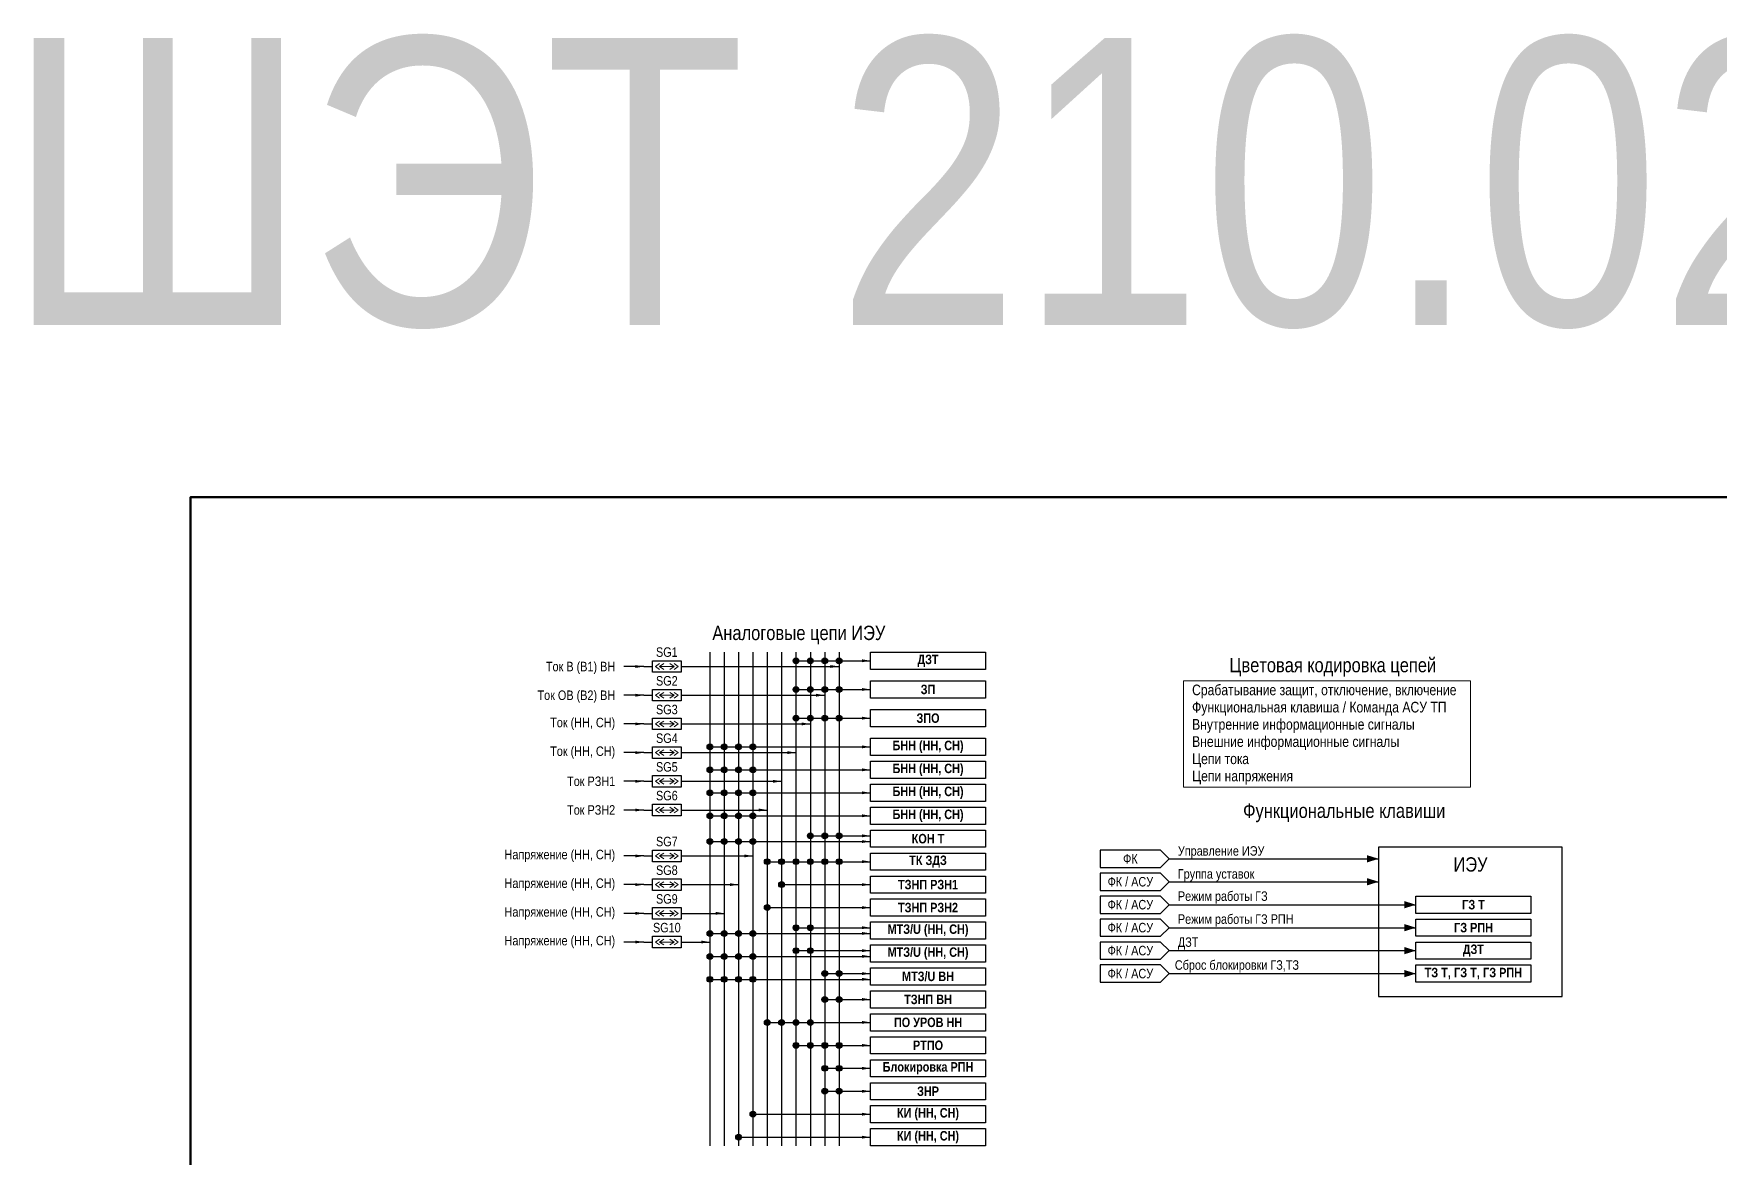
# Model space of a CAD drawing. Header units: millimetres. Extents: x 25558 to 49929, y 1902 to 19390.
# Drawn here: x 28137 to 28725, y 17755 to 18146 of the extents above; entities that cross this region are included whole.
import ezdxf
from ezdxf.enums import TextEntityAlignment as Align

# ---------------------------------------------------------------- set-up
doc = ezdxf.new("R2010")
doc.units = ezdxf.units.MM
for name, color, linetype, lineweight in [('Основная', 7, 'Continuous', 30), ('Отключение_включение', 1, 'Continuous', 30), ('Тонкая', 7, 'Continuous', 5), ('Цепи внешние', 84, 'Continuous', 30), ('Цепи внутренние', 5, 'Continuous', 30), ('Цепи ТН', 200, 'Continuous', 30), ('Цепи ТТ', 23, 'Continuous', 30), ('Цепь - ФК и АСУ', 132, 'Continuous', 30)]:
    doc.layers.add(name, color=color, linetype=linetype, lineweight=lineweight)
doc.styles.add('Narrow', font='ARIALN.TTF')

msp = doc.modelspace()

# ---------------------------------------------------------------- hatches: boundary and pattern name
at = {"layer": 'Цепи ТН'}
h = msp.add_hatch(color=256, dxfattribs=at)
h.dxf.hatch_style = 1
h.paths.add_polyline_path([(28374, 17898, 1), (28372, 17898, 1)])
h = msp.add_hatch(color=256, dxfattribs=at)
h.dxf.hatch_style = 1
h.paths.add_polyline_path([(28379, 17898, 1), (28377, 17898, 1)])
h = msp.add_hatch(color=256, dxfattribs=at)
h.dxf.hatch_style = 1
h.paths.add_polyline_path([(28384, 17898, 1), (28382, 17898, 1)])
h = msp.add_hatch(color=256, dxfattribs=at)
h.dxf.hatch_style = 1
h.paths.add_polyline_path([(28389, 17898, 1), (28387, 17898, 1)])
h = msp.add_hatch(color=256, dxfattribs=at)
h.dxf.hatch_style = 1
h.paths.add_polyline_path([(28374, 17890, 1), (28372, 17890, 1)])
h = msp.add_hatch(color=256, dxfattribs=at)
h.dxf.hatch_style = 1
h.paths.add_polyline_path([(28379, 17890, 1), (28377, 17890, 1)])
h = msp.add_hatch(color=256, dxfattribs=at)
h.dxf.hatch_style = 1
h.paths.add_polyline_path([(28384, 17890, 1), (28382, 17890, 1)])
h = msp.add_hatch(color=256, dxfattribs=at)
h.dxf.hatch_style = 1
h.paths.add_polyline_path([(28389, 17890, 1), (28387, 17890, 1)])
h = msp.add_hatch(color=256, dxfattribs=at)
h.dxf.hatch_style = 1
h.paths.add_polyline_path([(28374, 17882, 1), (28372, 17882, 1)])
h = msp.add_hatch(color=256, dxfattribs=at)
h.dxf.hatch_style = 1
h.paths.add_polyline_path([(28379, 17882, 1), (28377, 17882, 1)])
h = msp.add_hatch(color=256, dxfattribs=at)
h.dxf.hatch_style = 1
h.paths.add_polyline_path([(28384, 17882, 1), (28382, 17882, 1)])
h = msp.add_hatch(color=256, dxfattribs=at)
h.dxf.hatch_style = 1
h.paths.add_polyline_path([(28389, 17882, 1), (28387, 17882, 1)])
h = msp.add_hatch(color=256, dxfattribs=at)
h.dxf.hatch_style = 1
h.paths.add_polyline_path([(28374, 17874, 1), (28372, 17874, 1)])
h = msp.add_hatch(color=256, dxfattribs=at)
h.dxf.hatch_style = 1
h.paths.add_polyline_path([(28379, 17874, 1), (28377, 17874, 1)])
h = msp.add_hatch(color=256, dxfattribs=at)
h.dxf.hatch_style = 1
h.paths.add_polyline_path([(28384, 17874, 1), (28382, 17874, 1)])
h = msp.add_hatch(color=256, dxfattribs=at)
h.dxf.hatch_style = 1
h.paths.add_polyline_path([(28389, 17874, 1), (28387, 17874, 1)])
h = msp.add_hatch(color=256, dxfattribs=at)
h.dxf.hatch_style = 1
h.paths.add_polyline_path([(28374, 17865, 1), (28372, 17865, 1)])
h = msp.add_hatch(color=256, dxfattribs=at)
h.dxf.hatch_style = 1
h.paths.add_polyline_path([(28379, 17865, 1), (28377, 17865, 1)])
h = msp.add_hatch(color=256, dxfattribs=at)
h.dxf.hatch_style = 1
h.paths.add_polyline_path([(28384, 17865, 1), (28382, 17865, 1)])
h = msp.add_hatch(color=256, dxfattribs=at)
h.dxf.hatch_style = 1
h.paths.add_polyline_path([(28389, 17865, 1), (28387, 17865, 1)])
h = msp.add_hatch(color=256, dxfattribs=at)
h.dxf.hatch_style = 1
h.paths.add_polyline_path([(28374, 17833, 1), (28372, 17833, 1)])
h = msp.add_hatch(color=256, dxfattribs=at)
h.dxf.hatch_style = 1
h.paths.add_polyline_path([(28379, 17833, 1), (28377, 17833, 1)])
h = msp.add_hatch(color=256, dxfattribs=at)
h.dxf.hatch_style = 1
h.paths.add_polyline_path([(28384, 17833, 1), (28382, 17833, 1)])
h = msp.add_hatch(color=256, dxfattribs=at)
h.dxf.hatch_style = 1
h.paths.add_polyline_path([(28389, 17833, 1), (28387, 17833, 1)])
h = msp.add_hatch(color=256, dxfattribs=at)
h.dxf.hatch_style = 1
h.paths.add_polyline_path([(28374, 17825, 1), (28372, 17825, 1)])
h = msp.add_hatch(color=256, dxfattribs=at)
h.dxf.hatch_style = 1
h.paths.add_polyline_path([(28379, 17825, 1), (28377, 17825, 1)])
h = msp.add_hatch(color=256, dxfattribs=at)
h.dxf.hatch_style = 1
h.paths.add_polyline_path([(28384, 17825, 1), (28382, 17825, 1)])
h = msp.add_hatch(color=256, dxfattribs=at)
h.dxf.hatch_style = 1
h.paths.add_polyline_path([(28389, 17825, 1), (28387, 17825, 1)])
h = msp.add_hatch(color=256, dxfattribs=at)
h.dxf.hatch_style = 1
h.paths.add_polyline_path([(28374, 17817, 1), (28372, 17817, 1)])
h = msp.add_hatch(color=256, dxfattribs=at)
h.dxf.hatch_style = 1
h.paths.add_polyline_path([(28379, 17817, 1), (28377, 17817, 1)])
h = msp.add_hatch(color=256, dxfattribs=at)
h.dxf.hatch_style = 1
h.paths.add_polyline_path([(28384, 17817, 1), (28382, 17817, 1)])
h = msp.add_hatch(color=256, dxfattribs=at)
h.dxf.hatch_style = 1
h.paths.add_polyline_path([(28389, 17817, 1), (28387, 17817, 1)])
h = msp.add_hatch(color=256, dxfattribs=at)
h.dxf.hatch_style = 1
h.paths.add_polyline_path([(28389, 17770, 1), (28387, 17770, 1)])
h = msp.add_hatch(color=256, dxfattribs=at)
h.dxf.hatch_style = 1
h.paths.add_polyline_path([(28384, 17762, 1), (28382, 17762, 1)])
at = {"layer": 'Цепи ТТ'}
h = msp.add_hatch(color=256, dxfattribs=at)
h.dxf.hatch_style = 1
h.paths.add_polyline_path([(28404, 17928, 1), (28402, 17928, 1)])
h = msp.add_hatch(color=256, dxfattribs=at)
h.dxf.hatch_style = 1
h.paths.add_polyline_path([(28409, 17928, 1), (28407, 17928, 1)])
h = msp.add_hatch(color=256, dxfattribs=at)
h.dxf.hatch_style = 1
h.paths.add_polyline_path([(28414, 17928, 1), (28412, 17928, 1)])
h = msp.add_hatch(color=256, dxfattribs=at)
h.dxf.hatch_style = 1
h.paths.add_polyline_path([(28419, 17928, 1), (28417, 17928, 1)])
h = msp.add_hatch(color=256, dxfattribs=at)
h.dxf.hatch_style = 1
h.paths.add_polyline_path([(28404, 17918, 1), (28402, 17918, 1)])
h = msp.add_hatch(color=256, dxfattribs=at)
h.dxf.hatch_style = 1
h.paths.add_polyline_path([(28409, 17918, 1), (28407, 17918, 1)])
h = msp.add_hatch(color=256, dxfattribs=at)
h.dxf.hatch_style = 1
h.paths.add_polyline_path([(28414, 17918, 1), (28412, 17918, 1)])
h = msp.add_hatch(color=256, dxfattribs=at)
h.dxf.hatch_style = 1
h.paths.add_polyline_path([(28419, 17918, 1), (28417, 17918, 1)])
h = msp.add_hatch(color=256, dxfattribs=at)
h.dxf.hatch_style = 1
h.paths.add_polyline_path([(28404, 17908, 1), (28402, 17908, 1)])
h = msp.add_hatch(color=256, dxfattribs=at)
h.dxf.hatch_style = 1
h.paths.add_polyline_path([(28409, 17908, 1), (28407, 17908, 1)])
h = msp.add_hatch(color=256, dxfattribs=at)
h.dxf.hatch_style = 1
h.paths.add_polyline_path([(28414, 17908, 1), (28412, 17908, 1)])
h = msp.add_hatch(color=256, dxfattribs=at)
h.dxf.hatch_style = 1
h.paths.add_polyline_path([(28419, 17908, 1), (28417, 17908, 1)])
h = msp.add_hatch(color=256, dxfattribs=at)
h.dxf.hatch_style = 1
h.paths.add_polyline_path([(28409, 17867, 1), (28407, 17867, 1)])
h = msp.add_hatch(color=256, dxfattribs=at)
h.dxf.hatch_style = 1
h.paths.add_polyline_path([(28414, 17867, 1), (28412, 17867, 1)])
h = msp.add_hatch(color=256, dxfattribs=at)
h.dxf.hatch_style = 1
h.paths.add_polyline_path([(28419, 17867, 1), (28417, 17867, 1)])
h = msp.add_hatch(color=256, dxfattribs=at)
h.dxf.hatch_style = 1
h.paths.add_polyline_path([(28394, 17858, 1), (28392, 17858, 1)])
h = msp.add_hatch(color=256, dxfattribs=at)
h.dxf.hatch_style = 1
h.paths.add_polyline_path([(28399, 17858, 1), (28397, 17858, 1)])
h = msp.add_hatch(color=256, dxfattribs=at)
h.dxf.hatch_style = 1
h.paths.add_polyline_path([(28404, 17858, 1), (28402, 17858, 1)])
h = msp.add_hatch(color=256, dxfattribs=at)
h.dxf.hatch_style = 1
h.paths.add_polyline_path([(28409, 17858, 1), (28407, 17858, 1)])
h = msp.add_hatch(color=256, dxfattribs=at)
h.dxf.hatch_style = 1
h.paths.add_polyline_path([(28414, 17858, 1), (28412, 17858, 1)])
h = msp.add_hatch(color=256, dxfattribs=at)
h.dxf.hatch_style = 1
h.paths.add_polyline_path([(28419, 17858, 1), (28417, 17858, 1)])
h = msp.add_hatch(color=256, dxfattribs=at)
h.dxf.hatch_style = 1
h.paths.add_polyline_path([(28399, 17850, 1), (28397, 17850, 1)])
h = msp.add_hatch(color=256, dxfattribs=at)
h.dxf.hatch_style = 1
h.paths.add_polyline_path([(28394, 17842, 1), (28392, 17842, 1)])
h = msp.add_hatch(color=256, dxfattribs=at)
h.dxf.hatch_style = 1
h.paths.add_polyline_path([(28404, 17835, 1), (28402, 17835, 1)])
h = msp.add_hatch(color=256, dxfattribs=at)
h.dxf.hatch_style = 1
h.paths.add_polyline_path([(28409, 17835, 1), (28407, 17835, 1)])
h = msp.add_hatch(color=256, dxfattribs=at)
h.dxf.hatch_style = 1
h.paths.add_polyline_path([(28404, 17827, 1), (28402, 17827, 1)])
h = msp.add_hatch(color=256, dxfattribs=at)
h.dxf.hatch_style = 1
h.paths.add_polyline_path([(28409, 17827, 1), (28407, 17827, 1)])
h = msp.add_hatch(color=256, dxfattribs=at)
h.dxf.hatch_style = 1
h.paths.add_polyline_path([(28414, 17819, 1), (28412, 17819, 1)])
h = msp.add_hatch(color=256, dxfattribs=at)
h.dxf.hatch_style = 1
h.paths.add_polyline_path([(28419, 17819, 1), (28417, 17819, 1)])
h = msp.add_hatch(color=256, dxfattribs=at)
h.dxf.hatch_style = 1
h.paths.add_polyline_path([(28414, 17810, 1), (28412, 17810, 1)])
h = msp.add_hatch(color=256, dxfattribs=at)
h.dxf.hatch_style = 1
h.paths.add_polyline_path([(28419, 17810, 1), (28417, 17810, 1)])
h = msp.add_hatch(color=256, dxfattribs=at)
h.dxf.hatch_style = 1
h.paths.add_polyline_path([(28394, 17802, 1), (28392, 17802, 1)])
h = msp.add_hatch(color=256, dxfattribs=at)
h.dxf.hatch_style = 1
h.paths.add_polyline_path([(28399, 17802, 1), (28397, 17802, 1)])
h = msp.add_hatch(color=256, dxfattribs=at)
h.dxf.hatch_style = 1
h.paths.add_polyline_path([(28404, 17802, 1), (28402, 17802, 1)])
h = msp.add_hatch(color=256, dxfattribs=at)
h.dxf.hatch_style = 1
h.paths.add_polyline_path([(28409, 17802, 1), (28407, 17802, 1)])
h = msp.add_hatch(color=256, dxfattribs=at)
h.dxf.hatch_style = 1
h.paths.add_polyline_path([(28404, 17794, 1), (28402, 17794, 1)])
h = msp.add_hatch(color=256, dxfattribs=at)
h.dxf.hatch_style = 1
h.paths.add_polyline_path([(28409, 17794, 1), (28407, 17794, 1)])
h = msp.add_hatch(color=256, dxfattribs=at)
h.dxf.hatch_style = 1
h.paths.add_polyline_path([(28414, 17794, 1), (28412, 17794, 1)])
h = msp.add_hatch(color=256, dxfattribs=at)
h.dxf.hatch_style = 1
h.paths.add_polyline_path([(28419, 17794, 1), (28417, 17794, 1)])
h = msp.add_hatch(color=256, dxfattribs=at)
h.dxf.hatch_style = 1
h.paths.add_polyline_path([(28414, 17786, 1), (28412, 17786, 1)])
h = msp.add_hatch(color=256, dxfattribs=at)
h.dxf.hatch_style = 1
h.paths.add_polyline_path([(28419, 17786, 1), (28417, 17786, 1)])
h = msp.add_hatch(color=256, dxfattribs=at)
h.dxf.hatch_style = 1
h.paths.add_polyline_path([(28414, 17778, 1), (28412, 17778, 1)])
h = msp.add_hatch(color=256, dxfattribs=at)
h.dxf.hatch_style = 1
h.paths.add_polyline_path([(28419, 17778, 1), (28417, 17778, 1)])

# ---------------------------------------------------------------- linework, layer by layer
at = {"layer": 'Основная'}
for points in [[(28429, 17931), (28469, 17931), (28469, 17925), (28429, 17925)], [(28353, 17928), (28363, 17928), (28363, 17924), (28353, 17924)], [(28353, 17918), (28363, 17918), (28363, 17914), (28353, 17914)], [(28429, 17921), (28469, 17921), (28469, 17915), (28429, 17915)], [(28353, 17908), (28363, 17908), (28363, 17904), (28353, 17904)], [(28429, 17911), (28469, 17911), (28469, 17905), (28429, 17905)], [(28429, 17901), (28469, 17901), (28469, 17895), (28429, 17895)], [(28353, 17898), (28363, 17898), (28363, 17894), (28353, 17894)], [(28429, 17893), (28469, 17893), (28469, 17887), (28429, 17887)], [(28353, 17888), (28363, 17888), (28363, 17884), (28353, 17884)], [(28429, 17885), (28469, 17885), (28469, 17879), (28429, 17879)], [(28353, 17878), (28363, 17878), (28363, 17874), (28353, 17874)], [(28429, 17877), (28469, 17877), (28469, 17871), (28429, 17871)], [(28429, 17869), (28469, 17869), (28469, 17863), (28429, 17863)], [(28353, 17862), (28363, 17862), (28363, 17858), (28353, 17858)], [(28429, 17861), (28469, 17861), (28469, 17855), (28429, 17855)], [(28353, 17852), (28363, 17852), (28363, 17848), (28353, 17848)], [(28429, 17853), (28469, 17853), (28469, 17847), (28429, 17847)], [(28353, 17842), (28363, 17842), (28363, 17838), (28353, 17838)], [(28429, 17845), (28469, 17845), (28469, 17839), (28429, 17839)], [(28619, 17846), (28659, 17846), (28659, 17840), (28619, 17840)], [(28429, 17837), (28469, 17837), (28469, 17831), (28429, 17831)], [(28619, 17838), (28659, 17838), (28659, 17832), (28619, 17832)], [(28353, 17832), (28363, 17832), (28363, 17828), (28353, 17828)], [(28619, 17830), (28659, 17830), (28659, 17824), (28619, 17824)], [(28429, 17829), (28469, 17829), (28469, 17823), (28429, 17823)], [(28429, 17821), (28469, 17821), (28469, 17815), (28429, 17815)], [(28619, 17822), (28659, 17822), (28659, 17816), (28619, 17816)], [(28429, 17813), (28469, 17813), (28469, 17807), (28429, 17807)], [(28429, 17805), (28469, 17805), (28469, 17799), (28429, 17799)], [(28429, 17797), (28469, 17797), (28469, 17791), (28429, 17791)], [(28429, 17789), (28469, 17789), (28469, 17783), (28429, 17783)], [(28429, 17781), (28469, 17781), (28469, 17775), (28429, 17775)], [(28429, 17773), (28469, 17773), (28469, 17767), (28429, 17767)], [(28429, 17765), (28469, 17765), (28469, 17759), (28429, 17759)]]:
    msp.add_lwpolyline(points, close=True, dxfattribs=at)
at = {"layer": 'Основная', "ltscale": 0.3}
msp.add_lwpolyline([(28606, 17811), (28670, 17811), (28670, 17863), (28606, 17863)], close=True, dxfattribs=at)
at = {"layer": 'Тонкая', "ltscale": 0.25}
for p, q in [((28354, 17926), (28355.5, 17927)), ((28355.5, 17925), (28354, 17926)), ((28355.5, 17926), (28357, 17927)), ((28357, 17925), (28355.5, 17926)), ((28360.5, 17926), (28359, 17927)), ((28359, 17925), (28360.5, 17926)), ((28362, 17926), (28360.5, 17927)), ((28360.5, 17925), (28362, 17926)), ((28354, 17916), (28355.5, 17917)), ((28355.5, 17915), (28354, 17916)), ((28355.5, 17916), (28357, 17917)), ((28357, 17915), (28355.5, 17916)), ((28360.5, 17916), (28359, 17917)), ((28359, 17915), (28360.5, 17916)), ((28362, 17916), (28360.5, 17917)), ((28360.5, 17915), (28362, 17916)), ((28354, 17906), (28355.5, 17907)), ((28355.5, 17905), (28354, 17906)), ((28355.5, 17906), (28357, 17907)), ((28357, 17905), (28355.5, 17906)), ((28360.5, 17906), (28359, 17907)), ((28359, 17905), (28360.5, 17906)), ((28362, 17906), (28360.5, 17907)), ((28360.5, 17905), (28362, 17906)), ((28354, 17896), (28355.5, 17897)), ((28355.5, 17895), (28354, 17896)), ((28355.5, 17896), (28357, 17897)), ((28357, 17895), (28355.5, 17896)), ((28360.5, 17896), (28359, 17897)), ((28359, 17895), (28360.5, 17896)), ((28362, 17896), (28360.5, 17897)), ((28360.5, 17895), (28362, 17896)), ((28354, 17886), (28355.5, 17887)), ((28355.5, 17885), (28354, 17886)), ((28355.5, 17886), (28357, 17887)), ((28357, 17885), (28355.5, 17886)), ((28360.5, 17886), (28359, 17887)), ((28359, 17885), (28360.5, 17886)), ((28362, 17886), (28360.5, 17887)), ((28360.5, 17885), (28362, 17886)), ((28354, 17876), (28355.5, 17877)), ((28355.5, 17876), (28357, 17877)), ((28360.5, 17876), (28359, 17877)), ((28362, 17876), (28360.5, 17877)), ((28355.5, 17875), (28354, 17876)), ((28357, 17875), (28355.5, 17876)), ((28359, 17875), (28360.5, 17876)), ((28360.5, 17875), (28362, 17876)), ((28354, 17860), (28355.5, 17861)), ((28355.5, 17859), (28354, 17860)), ((28355.5, 17860), (28357, 17861)), ((28357, 17859), (28355.5, 17860)), ((28360.5, 17860), (28359, 17861)), ((28359, 17859), (28360.5, 17860)), ((28362, 17860), (28360.5, 17861)), ((28360.5, 17859), (28362, 17860)), ((28354, 17850), (28355.5, 17851)), ((28355.5, 17849), (28354, 17850)), ((28355.5, 17850), (28357, 17851)), ((28357, 17849), (28355.5, 17850)), ((28360.5, 17850), (28359, 17851)), ((28359, 17849), (28360.5, 17850)), ((28362, 17850), (28360.5, 17851)), ((28360.5, 17849), (28362, 17850)), ((28354, 17840), (28355.5, 17841)), ((28355.5, 17839), (28354, 17840)), ((28355.5, 17840), (28357, 17841)), ((28357, 17839), (28355.5, 17840)), ((28360.5, 17840), (28359, 17841)), ((28359, 17839), (28360.5, 17840)), ((28362, 17840), (28360.5, 17841)), ((28360.5, 17839), (28362, 17840)), ((28354, 17830), (28355.5, 17831)), ((28355.5, 17829), (28354, 17830)), ((28355.5, 17830), (28357, 17831)), ((28357, 17829), (28355.5, 17830)), ((28360.5, 17830), (28359, 17831)), ((28359, 17829), (28360.5, 17830)), ((28362, 17830), (28360.5, 17831)), ((28360.5, 17829), (28362, 17830))]:
    msp.add_line(p, q, dxfattribs=at)
at = {"layer": 'Тонкая'}
for p, q in [((28360.5, 17926), (28355.5, 17926)), ((28360.5, 17916), (28355.5, 17916)), ((28360.5, 17906), (28355.5, 17906)), ((28360.5, 17896), (28355.5, 17896)), ((28360.5, 17886), (28355.5, 17886)), ((28360.5, 17876), (28355.5, 17876)), ((28360.5, 17860), (28355.5, 17860)), ((28360.5, 17850), (28355.5, 17850)), ((28360.5, 17840), (28355.5, 17840)), ((28360.5, 17830), (28355.5, 17830))]:
    msp.add_line(p, q, dxfattribs=at)
at = {"layer": 'Тонкая', "color": 3, "lineweight": 50}
msp.add_lwpolyline([(28786, 17145), (28192, 17145), (28192, 17985), (28786, 17985)], close=True, dxfattribs=at)
at = {"layer": 'Тонкая', "ltscale": 0.3}
msp.add_lwpolyline([(28538, 17921), (28638, 17921), (28638, 17884), (28538, 17884)], close=True, dxfattribs=at)
at = {"layer": 'Цепи ТН'}
for p, q in [((28363, 17860), (28388, 17860)), ((28363, 17850), (28383, 17850)), ((28363, 17840), (28378, 17840)), ((28363, 17830), (28373, 17830))]:
    msp.add_line(p, q, dxfattribs=at)
for points in [[(28373, 17931), (28373, 17759)], [(28378, 17931), (28378, 17759)], [(28383, 17931), (28383, 17759)], [(28388, 17931), (28388, 17759)], [(28373, 17898), (28429, 17898)], [(28373, 17890), (28429, 17890)], [(28373, 17882), (28429, 17882)], [(28373, 17874), (28429, 17874)], [(28373, 17865), (28429, 17865)], [(28350, 17860), (28343, 17860)], [(28350, 17860), (28353, 17860)], [(28350, 17850), (28343, 17850)], [(28350, 17850), (28353, 17850)], [(28350, 17840), (28343, 17840)], [(28350, 17840), (28353, 17840)], [(28350, 17830), (28343, 17830)], [(28350, 17830), (28353, 17830)], [(28373, 17833), (28429, 17833)], [(28373, 17825), (28429, 17825)], [(28373, 17817), (28429, 17817)], [(28388, 17770), (28429, 17770)], [(28383, 17762), (28429, 17762)]]:
    msp.add_lwpolyline(points, dxfattribs=at)
for points in [[(28429, 17898, 0, 1, 0), (28426, 17898, 0, 0, 0)], [(28429, 17890, 0, 1, 0), (28426, 17890, 0, 0, 0)], [(28429, 17882, 0, 1, 0), (28426, 17882, 0, 0, 0)], [(28429, 17874, 0, 1, 0), (28426, 17874, 0, 0, 0)], [(28429, 17865, 0, 1, 0), (28426, 17865, 0, 0, 0)], [(28350, 17860, 0, 1, 0), (28347, 17860, 0, 0, 0)], [(28388, 17860, 0, 1, 0), (28385, 17860, 0, 0, 0)], [(28350, 17850, 0, 1, 0), (28347, 17850, 0, 0, 0)], [(28383, 17850, 0, 1, 0), (28380, 17850, 0, 0, 0)], [(28350, 17840, 0, 1, 0), (28347, 17840, 0, 0, 0)], [(28378, 17840, 0, 1, 0), (28375, 17840, 0, 0, 0)], [(28350, 17830, 0, 1, 0), (28347, 17830, 0, 0, 0)], [(28373, 17830, 0, 1, 0), (28370, 17830, 0, 0, 0)], [(28429, 17833, 0, 1, 0), (28426, 17833, 0, 0, 0)], [(28429, 17825, 0, 1, 0), (28426, 17825, 0, 0, 0)], [(28429, 17817, 0, 1, 0), (28426, 17817, 0, 0, 0)], [(28429, 17770, 0, 1, 0), (28426, 17770, 0, 0, 0)], [(28429, 17762, 0, 1, 0), (28426, 17762, 0, 0, 0)]]:
    msp.add_lwpolyline(points, format="xyseb", dxfattribs=at)
for centre in [(28373, 17898), (28378, 17898), (28383, 17898), (28388, 17898), (28373, 17890), (28378, 17890), (28383, 17890), (28388, 17890), (28373, 17882), (28378, 17882), (28383, 17882), (28388, 17882), (28373, 17874), (28378, 17874), (28383, 17874), (28388, 17874), (28373, 17865), (28378, 17865), (28383, 17865), (28388, 17865), (28373, 17833), (28378, 17833), (28383, 17833), (28388, 17833), (28373, 17825), (28378, 17825), (28383, 17825), (28388, 17825), (28373, 17817), (28378, 17817), (28383, 17817), (28388, 17817), (28388, 17770), (28383, 17762)]:
    msp.add_circle(centre, 1, dxfattribs=at)
at = {"layer": 'Цепи ТТ', "ltscale": 0.3}
for p, q in [((28363, 17916), (28413, 17916)), ((28363, 17896), (28403, 17896)), ((28363, 17886), (28398, 17886)), ((28363, 17876), (28393, 17876))]:
    msp.add_line(p, q, dxfattribs=at)
at = {"layer": 'Цепи ТТ'}
for points in [[(28393, 17931), (28393, 17759)], [(28398, 17931), (28398, 17759)], [(28403, 17931), (28403, 17759)], [(28408, 17931), (28408, 17759)]]:
    msp.add_lwpolyline(points, dxfattribs=at)
at = {"layer": 'Цепи ТТ', "ltscale": 0.3}
for points in [[(28413, 17931), (28413, 17759)], [(28418, 17931), (28418, 17759)], [(28350, 17926), (28343, 17926)], [(28350, 17926), (28353, 17926)], [(28363, 17926), (28418, 17926)], [(28403, 17928), (28429, 17928)], [(28403, 17918), (28429, 17918)], [(28350, 17916), (28343, 17916)], [(28350, 17916), (28353, 17916)], [(28350, 17906), (28343, 17906)], [(28350, 17906), (28353, 17906)], [(28363, 17906), (28408, 17906)], [(28403, 17908), (28429, 17908)], [(28350, 17896), (28343, 17896)], [(28350, 17896), (28353, 17896)], [(28350, 17886), (28343, 17886)], [(28350, 17886), (28353, 17886)], [(28350, 17876), (28343, 17876)], [(28350, 17876), (28353, 17876)], [(28408, 17867), (28429, 17867)], [(28393, 17858), (28429, 17858)], [(28398, 17850), (28429, 17850)], [(28393, 17842), (28429, 17842)], [(28403, 17835), (28429, 17835)], [(28403, 17827), (28429, 17827)], [(28413, 17819), (28429, 17819)], [(28413, 17810), (28429, 17810)], [(28393, 17802), (28429, 17802)], [(28403, 17794), (28429, 17794)], [(28413, 17786), (28429, 17786)], [(28413, 17778), (28429, 17778)]]:
    msp.add_lwpolyline(points, dxfattribs=at)
at = {"layer": 'Цепи ТТ'}
for points in [[(28350, 17926, 0, 1, 0), (28347, 17926, 0, 0, 0)], [(28418, 17926, 0, 1, 0), (28415, 17926, 0, 0, 0)], [(28429, 17928, 0, 1, 0), (28426, 17928, 0, 0, 0)], [(28429, 17918, 0, 1, 0), (28426, 17918, 0, 0, 0)], [(28350, 17916, 0, 1, 0), (28347, 17916, 0, 0, 0)], [(28413, 17916, 0, 1, 0), (28410, 17916, 0, 0, 0)], [(28350, 17906, 0, 1, 0), (28347, 17906, 0, 0, 0)], [(28408, 17906, 0, 1, 0), (28405, 17906, 0, 0, 0)], [(28429, 17908, 0, 1, 0), (28426, 17908, 0, 0, 0)], [(28350, 17896, 0, 1, 0), (28347, 17896, 0, 0, 0)], [(28403, 17896, 0, 1, 0), (28400, 17896, 0, 0, 0)], [(28350, 17886, 0, 1, 0), (28347, 17886, 0, 0, 0)], [(28398, 17886, 0, 1, 0), (28395, 17886, 0, 0, 0)], [(28350, 17876, 0, 1, 0), (28347, 17876, 0, 0, 0)], [(28393, 17876, 0, 1, 0), (28390, 17876, 0, 0, 0)], [(28429, 17867, 0, 1, 0), (28426, 17867, 0, 0, 0)], [(28429, 17858, 0, 1, 0), (28426, 17858, 0, 0, 0)], [(28429, 17850, 0, 1, 0), (28426, 17850, 0, 0, 0)], [(28429, 17842, 0, 1, 0), (28426, 17842, 0, 0, 0)], [(28429, 17835, 0, 1, 0), (28426, 17835, 0, 0, 0)], [(28429, 17827, 0, 1, 0), (28426, 17827, 0, 0, 0)], [(28429, 17819, 0, 1, 0), (28426, 17819, 0, 0, 0)], [(28429, 17810, 0, 1, 0), (28426, 17810, 0, 0, 0)], [(28429, 17802, 0, 1, 0), (28426, 17802, 0, 0, 0)], [(28429, 17794, 0, 1, 0), (28426, 17794, 0, 0, 0)], [(28429, 17786, 0, 1, 0), (28426, 17786, 0, 0, 0)], [(28429, 17778, 0, 1, 0), (28426, 17778, 0, 0, 0)]]:
    msp.add_lwpolyline(points, format="xyseb", dxfattribs=at)
for centre in [(28403, 17928), (28408, 17928), (28413, 17928), (28418, 17928), (28403, 17918), (28408, 17918), (28413, 17918), (28418, 17918), (28403, 17908), (28408, 17908), (28413, 17908), (28418, 17908), (28408, 17867), (28413, 17867), (28418, 17867), (28393, 17858), (28398, 17858), (28403, 17858), (28408, 17858), (28413, 17858), (28418, 17858), (28398, 17850), (28393, 17842), (28403, 17835), (28408, 17835), (28403, 17827), (28408, 17827), (28413, 17819), (28418, 17819), (28413, 17810), (28418, 17810), (28393, 17802), (28398, 17802), (28403, 17802), (28408, 17802), (28403, 17794), (28408, 17794), (28413, 17794), (28418, 17794), (28413, 17786), (28418, 17786), (28413, 17778), (28418, 17778)]:
    msp.add_circle(centre, 1, dxfattribs=at)
at = {"layer": 'Цепь - ФК и АСУ', "ltscale": 0.3}
for points in [[(28533, 17859), (28530, 17862), (28509, 17862), (28509, 17856), (28530, 17856), (28533, 17859)], [(28533, 17851), (28530, 17854), (28509, 17854), (28509, 17848), (28530, 17848), (28533, 17851)], [(28533, 17843), (28530, 17846), (28509, 17846), (28509, 17840), (28530, 17840), (28533, 17843)], [(28533, 17835), (28530, 17838), (28509, 17838), (28509, 17832), (28530, 17832), (28533, 17835)], [(28533, 17827), (28530, 17830), (28509, 17830), (28509, 17824), (28530, 17824), (28533, 17827)], [(28533, 17819), (28530, 17822), (28509, 17822), (28509, 17816), (28530, 17816), (28533, 17819)]]:
    msp.add_lwpolyline(points, dxfattribs=at)
at = {"layer": 'Цепь - ФК и АСУ'}
for points in [[(28533, 17859), (28606, 17859)], [(28533, 17851), (28606, 17851)], [(28533, 17843), (28619, 17843), (28619, 17843), (28619, 17843)], [(28533, 17835), (28619, 17835), (28619, 17835), (28619, 17835)], [(28533, 17827), (28619, 17827), (28619, 17827), (28619, 17827)], [(28533, 17819), (28619, 17819), (28619, 17819), (28619, 17819)]]:
    msp.add_lwpolyline(points, dxfattribs=at)
at = {"layer": 'Цепь - ФК и АСУ', "ltscale": 0.3}
for points in [[(28606, 17859, 0, 2.5, 0), (28602, 17859, 0, 0, 0)], [(28606, 17851, 0, 2.5, 0), (28602, 17851, 0, 0, 0)], [(28619, 17843, 0, 2.5, 0), (28615, 17843, 0, 0, 0)], [(28619, 17835, 0, 2.5, 0), (28615, 17835, 0, 0, 0)], [(28619, 17827, 0, 2.5, 0), (28615, 17827, 0, 0, 0)], [(28619, 17819, 0, 2.5, 0), (28615, 17819, 0, 0, 0)]]:
    msp.add_lwpolyline(points, format="xyseb", dxfattribs=at)

# ---------------------------------------------------------------- texts
at = {"style": 'Narrow'}
msp.add_text('ШЭТ 210.02-0', height=100, dxfattribs=at).set_placement((28128, 18045))
at = {"layer": 'Основная', "style": 'Narrow'}
msp.add_text('Цветовая кодировка цепей', height=5, dxfattribs=at).set_placement((28590, 17924), align=Align.CENTER)
for s, insert, char_height, width, attachment_point in [('Аналоговые цепи ИЭУ', (28404, 17937), 5, 188.2306, 5), ('SG1', (28358, 17931), 3.3, 39, 5), ('{\\fArial Narrow|b1|i0|c204|p34;\\C0;ДЗТ}', (28449, 17928), 3.3, 40, 5), ('Ток В (В1) ВН', (28340, 17925.5), 3.3, 71.4983, 6), ('Ток ОВ (В2) ВН ', (28340, 17915.5), 3.3, 71.4983, 6), ('SG2', (28358, 17921), 3.3, 39, 5), ('{\\fArial Narrow|b1|i0|c204|p34;\\C0;ЗП}', (28449, 17918), 3.3, 40, 5), ('SG3', (28358, 17911), 3.3, 39, 5), ('Ток (НН, СН)', (28340, 17906), 3.3, 58.3897, 6), ('{\\fArial Narrow|b1|i0|c204|p34;\\C0;ЗПО}', (28449, 17908), 3.3, 40, 5), ('SG4', (28358, 17901), 3.3, 39, 5), ('{\\fArial Narrow|b1|i0|c204|p34;\\C0;БНН (НН, СН)}', (28449, 17898), 3.3, 40, 5), ('Ток (НН, СН)', (28340, 17896), 3.3, 58.3897, 6), ('SG5', (28358, 17891), 3.3, 39, 5), ('{\\fArial Narrow|b1|i0|c204|p34;\\C0;БНН (НН, СН)}', (28449, 17890), 3.3, 40, 5), ('Ток РЗН1', (28340, 17886), 3.3, 71.4983, 6), ('SG6', (28358, 17881), 3.3, 39, 5), ('{\\fArial Narrow|b1|i0|c204|p34;\\C0;БНН (НН, СН)}', (28449, 17882), 3.3, 40, 5), ('Ток РЗН2', (28340, 17876), 3.3, 71.4983, 6), ('Функциональные клавиши', (28594, 17875), 5, 188.2306, 5), ('{\\fArial Narrow|b1|i0|c204|p34;\\C0;БНН (НН, СН)}', (28449, 17874), 3.3, 40, 5), ('SG7', (28358, 17865), 3.3, 39, 5), ('{\\fArial Narrow|b1|i0|c204|p34;\\C0;КОН Т}', (28449, 17866), 3.3, 40, 5), ('Напряжение (НН, СН)', (28340, 17860), 3.3, 71.4983, 6), ('{\\fArial Narrow|b1|i0|c204|p34;\\C0;ТК ЗДЗ}', (28449, 17858), 3.3, 40, 5), ('ФК', (28519.5, 17859), 3.3, 21, 5), (' Управление ИЭУ', (28535, 17861.25), 3.3, 71.4983, 4), ('ИЭУ', (28638, 17857), 5, 64, 5), ('SG8', (28358, 17855), 3.3, 39, 5), (' Группа уставок', (28535, 17853.25), 3.3, 71, 4), ('Напряжение (НН, СН)', (28340, 17850), 3.3, 71.4983, 6), ('{\\fArial Narrow|b1|i0|c204|p34;ТЗНП РЗН1}', (28449, 17850), 3.3, 40, 5), ('ФК / АСУ', (28519.5, 17851), 3.3, 21, 5), (' Режим работы ГЗ', (28535, 17845.5), 3.3, 71.4983, 4), ('Напряжение (НН, СН)', (28340, 17840), 3.3, 71.4983, 6), ('SG9', (28358, 17845), 3.3, 39, 5), ('{\\fArial Narrow|b1|i0|c204|p34;ТЗНП РЗН2}', (28449, 17842), 3.3, 40, 5), ('ФК / АСУ', (28519.5, 17843), 3.3, 21, 5), ('{\\fArial Narrow|b1|i0|c204|p34;\\C0;ГЗ Т}', (28639, 17843), 3.3, 40, 5), ('SG10', (28358, 17835), 3.3, 39, 5), ('{\\fArial Narrow|b1|i0|c204|p34;МТЗ/U (НН, СН)}', (28449, 17834), 3.3, 40, 5), ('ФК / АСУ', (28519.5, 17835), 3.3, 21, 5), (' Режим работы ГЗ РПН', (28535, 17837.5), 3.3, 73.8439, 4), ('{\\fArial Narrow|b1|i0|c204|p34;\\C0;ГЗ РПН}', (28639, 17835), 3.3, 40, 5), ('Напряжение (НН, СН)', (28340, 17830), 3.3, 71.4983, 6), (' ДЗТ', (28535, 17829.5), 3.3, 73.8439, 4), ('{\\fArial Narrow|b1|i0|c204|p34;МТЗ/U (НН, СН)}', (28449, 17826), 3.3, 40, 5), ('ФК / АСУ', (28519.5, 17827), 3.3, 21, 5), ('Сброс блокировки ГЗ,ТЗ', (28535, 17821.5), 3.3, 73.8439, 4), ('{\\fArial Narrow|b1|i0|c204|p34;\\C0;ДЗТ}', (28639, 17827), 3.3, 40, 5), ('{\\fArial Narrow|b1|i0|c204|p34;МТЗ/U ВН}', (28449, 17818), 3.3, 40, 5), ('ФК / АСУ', (28519.5, 17819), 3.3, 21, 5), ('{\\fArial Narrow|b1|i0|c204|p34;\\C0;ТЗ Т, ГЗ Т, ГЗ РПН}', (28639, 17819), 3.3, 40, 5), ('{\\fArial Narrow|b1|i0|c204|p34;ТЗНП ВН}', (28449, 17810), 3.3, 40, 5), ('{\\fArial Narrow|b1|i0|c204|p34;ПО УРОВ НН}', (28449, 17802), 3.3, 40, 5), ('{\\fArial Narrow|b1|i0|c204|p34;\\C0;РТПО}', (28449, 17794), 3.3, 40, 5), ('{\\fArial Narrow|b1|i0|c204|p34;\\C0;Блокировка РПН}', (28449, 17786), 3.3, 40, 5), ('{\\fArial Narrow|b1|i0|c204|p34;\\C0;ЗНР}', (28449, 17778), 3.3, 40, 5), ('{\\fArial Narrow|b1|i0|c204|p34;\\C0;КИ (НН, СН)}', (28449, 17770), 3.3, 40, 5), ('{\\fArial Narrow|b1|i0|c204|p34;\\C0;КИ (НН, СН)}', (28449, 17762), 3.3, 40, 5)]:
    msp.add_mtext(s, dxfattribs=dict(at, insert=insert, char_height=char_height, width=width, attachment_point=attachment_point))
at = {"layer": 'Отключение_включение', "style": 'Narrow'}
msp.add_text('Срабатывание защит, отключение, включение', height=3.7, dxfattribs=at).set_placement((28541, 17916))
at = {"layer": 'Цепи внешние', "style": 'Narrow'}
msp.add_text('Внешние информационные сигналы', height=3.7, dxfattribs=at).set_placement((28541, 17898))
at = {"layer": 'Цепи внутренние', "style": 'Narrow'}
msp.add_text('Внутренние информационные сигналы', height=3.7, dxfattribs=at).set_placement((28541, 17904))
at = {"layer": 'Цепи ТН', "style": 'Narrow'}
msp.add_text('Цепи напряжения', height=3.7, dxfattribs=at).set_placement((28541, 17886))
at = {"layer": 'Цепи ТТ', "style": 'Narrow'}
msp.add_text('Цепи тока', height=3.7, dxfattribs=at).set_placement((28541, 17892))
at = {"layer": 'Цепь - ФК и АСУ', "style": 'Narrow'}
msp.add_text('Функциональная клавиша / Команда АСУ ТП', height=3.7, dxfattribs=at).set_placement((28541, 17910))

doc.saveas('drawing.dxf')
